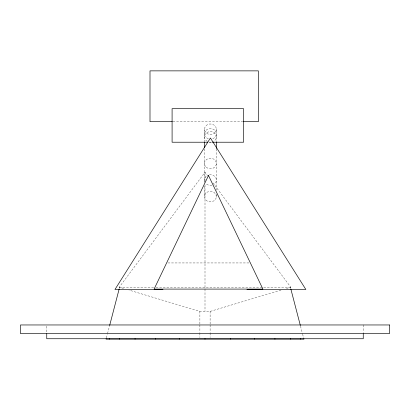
<?xml version="1.0" encoding="UTF-8"?>
<svg xmlns="http://www.w3.org/2000/svg" width="410" height="410" viewBox="0 0 410 410"><rect width="100%" height="100%" fill="white"/><g stroke="black" fill="none" stroke-linecap="round" stroke-linejoin="round"><path stroke-width="0.31" stroke-dasharray="2.05 1.54" d="M106.415 337.891L107.384 334.181M107.543 333.561L109.48 326.14M119.315 288.404L119.633 287.169M123.533 288.45L119.269 287.169L204.995 172.231L207.68 175.818M280.983 290.101L210.924 311.18L199.075 311.18L129.017 290.101M286.467 288.45L290.731 287.169L213.041 183.003M172.943 121.693L242.418 121.693M209.12 142.219L211.678 142.219M167.895 262.943L249.731 262.943M119.269 287.169L153.97 287.169M156.005 287.169L290.731 287.169M290.367 287.169L290.685 288.404M300.52 326.14L302.457 333.561M302.616 334.181L303.907 339.131M363.25 324.961L363.25 332.474M216.388 129.232A5.981 5.284 0 0 1 207.414 133.809A5.981 5.284 0 0 1 207.414 124.655A5.981 5.284 0 0 1 216.388 129.232L216.388 141.419M216.388 148.902L216.388 190.255M216.388 194.068L216.388 196.61A5.981 5.284 0 0 1 207.414 201.192A5.981 5.284 0 0 1 207.414 192.034A5.981 5.284 0 0 1 216.388 196.61M210.115 311.18L210.115 324.33M210.115 324.961L210.115 332.474M210.115 333.099L210.115 337.486M205 172.22L205 181.184M205 184.93L205 311.18M204.426 129.232L204.426 141.419M204.426 148.902L204.426 182.624M204.426 186.442L204.426 196.61M199.885 311.18L199.885 324.33M199.885 324.961L199.885 332.474M199.885 333.099L199.885 337.486M46.75 326.211L46.75 332.474M209.366 174.865A5.981 5.284 0 0 1 215.932 178.048A5.981 5.284 0 0 1 213.835 184.403M211.955 185.176A5.981 5.284 0 0 1 206.179 183.808M204.631 181.44A5.981 5.284 0 0 1 207.414 175.495M208.362 138.785A5.981 5.284 0 0 1 205.712 130.539A5.981 5.284 0 0 1 215.404 130.913A5.981 5.284 0 0 1 211.955 138.923M207.414 141.435A5.981 5.284 0 0 1 205.825 133.46A5.981 5.284 0 0 1 214.989 133.46A5.981 5.284 0 0 1 213.395 141.435M211.447 142.06A5.981 5.284 0 0 1 208.859 141.962M206.179 167.234A5.981 5.284 0 0 0 216.183 164.861A5.981 5.284 0 0 0 208.859 158.388A5.981 5.284 0 0 0 206.179 167.234"/><path stroke-width="0.61" d="M109.639 325.519L119.151 289.024M172.308 121.693L149.998 121.693L149.998 70.868L258.351 70.868L258.351 121.693L243.053 121.693M207.844 142.219L172.092 142.219L172.092 108.676L243.601 108.676L243.601 142.219L212.313 142.219M163.006 289.47L114.969 289.47L210.407 137.991L305.845 289.47L246.917 289.47M290.849 289.024L300.361 325.519M363.25 333.725L363.25 338.737L46.75 338.737L46.75 333.725M303.907 338.737L303.907 339.131L106.093 339.131L106.093 338.737M300.535 338.737L300.535 339.131M290.654 338.737L290.654 339.131M274.936 338.737L274.936 339.131M254.451 338.737L254.451 339.131M230.599 338.737L230.599 339.131M216.388 141.922L216.388 148.389M205 338.737L205 339.131M204.426 141.922L204.426 147.759M179.401 338.737L179.401 339.131M155.549 338.737L155.549 339.131M135.064 338.737L135.064 339.131M119.346 338.737L119.346 339.131M109.465 338.737L109.465 339.131M208.495 175.48L154.093 289.091L262.892 289.091L208.495 175.48M389.5 324.961L20.5 324.961L20.5 333.617L389.5 333.617L389.5 324.961"/></g></svg>
